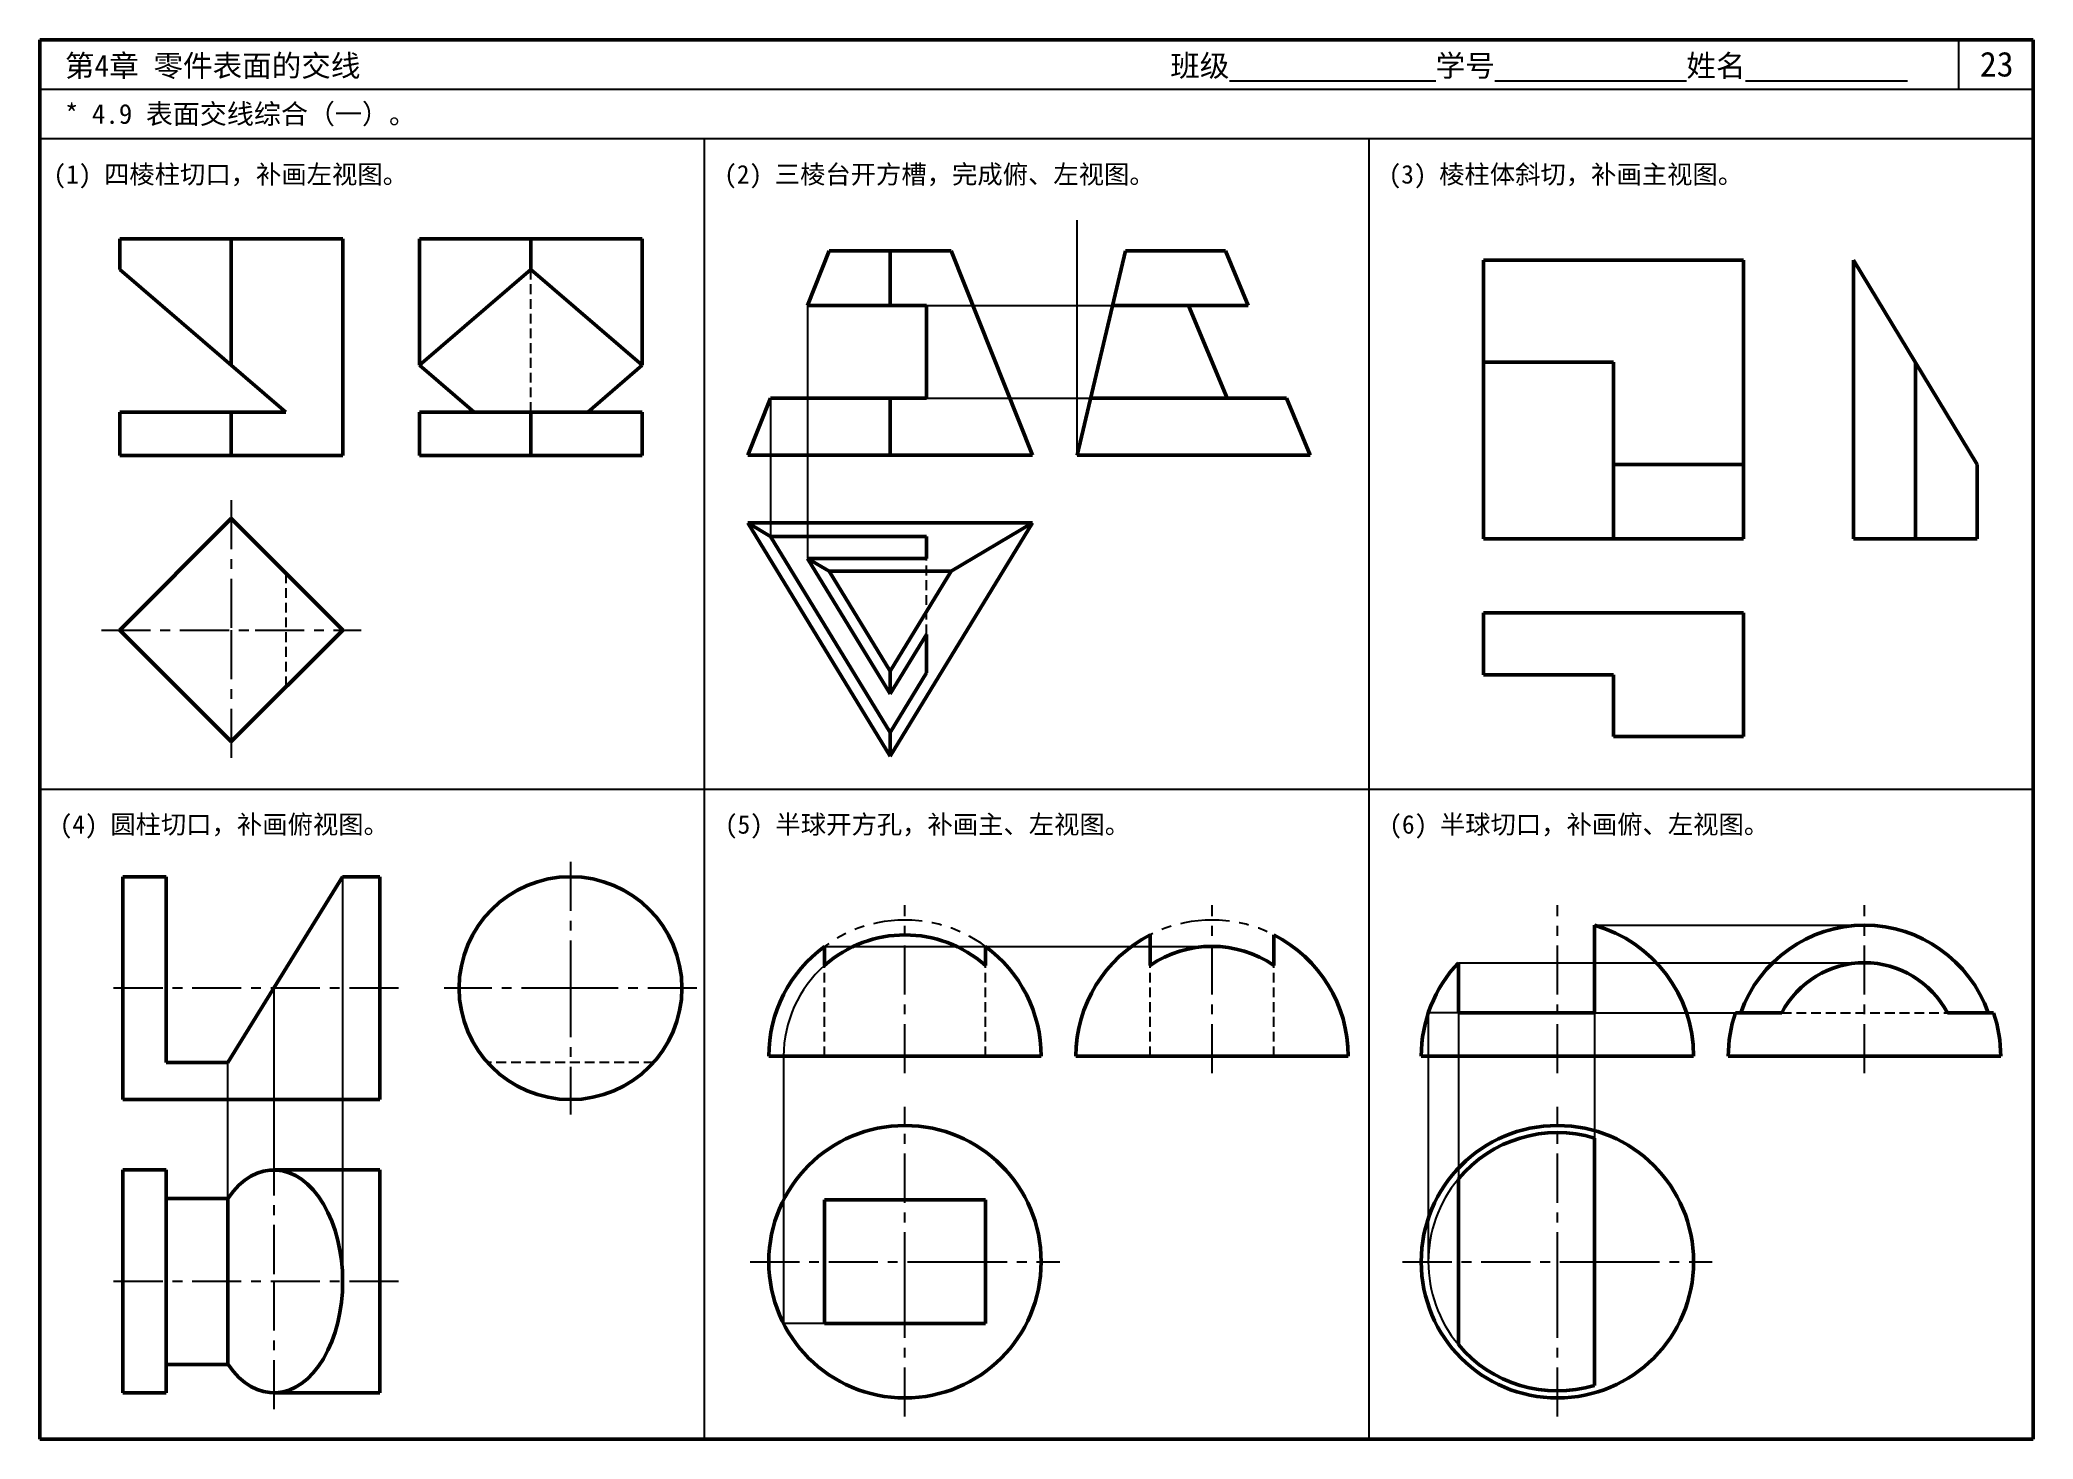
# Model space of a CAD drawing. Header units: millimetres. Extents: x 0 to 322, y 0 to 226.
import ezdxf

# ---------------------------------------------------------------- set-up
doc = ezdxf.new("R2010")
doc.units = ezdxf.units.MM
doc.header["$LTSCALE"] = 0.25
for name, pattern in [('CENTER', [50.8, 31.75, -6.35, 6.35, -6.35]), ('HIDDEN', [9.525, 6.35, -3.175]), ('PHANTOM', [63.5, 31.75, -6.35, 6.35, -6.35, 6.35, -6.35])]:
    doc.linetypes.add(name, pattern=pattern)
for name, color, linetype in [('双点画线层', 7, 'PHANTOM'), ('点画线层', 7, 'CENTER'), ('答案', 1, 'Continuous'), ('虚线层', 7, 'HIDDEN')]:
    doc.layers.add(name, color=color, linetype=linetype)
doc.layers.add('粗实线层', color=7, linetype='Continuous', lineweight=50)
doc.styles.add('宋体', font='', dxfattribs={"height": 3.5})
doc.styles.get('宋体').set_extended_font_data('SimSun')

msp = doc.modelspace()

# ---------------------------------------------------------------- linework, layer by layer
at = {"lineweight": 50}
for p, q in [((322, 226), (0, 226)), ((0, 226), (0, 0)), ((322, 0), (322, 226)), ((0, 0), (322, 0))]:
    msp.add_line(p, q, dxfattribs=at)
for p, q in [((310, 218), (310, 226)), ((322, 218), (0, 218)), ((322, 210), (0, 210)), ((107.33, 210), (107.33, 0)), ((214.67, 210), (214.67, 0)), ((0, 105), (322, 105))]:
    msp.add_line(p, q)
at = {"layer": '双点画线层'}
for centre in [(139.75, 61.84), (189.36, 61.84)]:
    msp.add_arc(centre, 22, 0, 180, dxfattribs=at)
at = {"layer": '点画线层'}
for p, q in [((30.93, 151.67), (30.93, 130.67)), ((9.93, 130.67), (34.76, 130.67)), ((30.93, 130.67), (30.93, 109.67)), ((34.76, 130.67), (51.93, 130.67)), ((85.72, 93.26), (85.72, 72.84)), ((139.75, 59.09), (139.75, 86.26)), ((189.36, 59.09), (189.36, 86.26)), ((245.15, 59.09), (245.15, 86.26)), ((294.76, 59.09), (294.76, 86.26)), ((57.94, 72.84), (10.47, 72.84)), ((85.72, 72.84), (65.29, 72.84)), ((106.14, 72.84), (85.72, 72.84)), ((85.72, 72.84), (85.72, 52.41)), ((139.75, 25.49), (139.75, 53.65)), ((245.15, 25.49), (245.15, 53.65)), ((114.75, 28.65), (143.35, 28.65)), ((143.35, 28.65), (148.31, 28.65)), ((148.31, 28.65), (164.75, 28.65)), ((220.15, 28.65), (248.75, 28.65)), ((248.75, 28.65), (253.71, 28.65)), ((253.71, 28.65), (270.15, 28.65)), ((57.94, 25.48), (10.47, 25.48)), ((139.75, 22.04), (139.75, 25.49)), ((245.15, 22.04), (245.15, 25.49)), ((139.75, 3.65), (139.75, 22.04)), ((245.15, 3.65), (245.15, 22.04))]:
    msp.add_line(p, q, dxfattribs=at)
at = {"layer": '答案'}
for p, q in [((167.59, 158.93), (167.59, 196.9)), ((124, 183.11), (124, 142.26)), ((143.25, 183.11), (173.3, 183.11)), ((118.04, 168.13), (118.04, 145.8)), ((143.25, 168.13), (169.76, 168.13)), ((48.91, 90.84), (48.91, 25.48)), ((251.15, 83), (294.76, 83)), ((126.75, 79.59), (189.36, 79.59)), ((229.15, 76.94), (294.76, 76.94)), ((37.8, 72.84), (37.8, 47.3)), ((229.15, 68.84), (224.29, 68.84)), ((224.29, 68.84), (224.29, 28.65)), ((229.15, 68.84), (229.15, 42.03)), ((251.15, 68.84), (251.15, 48.62)), ((251.15, 68.84), (273.9, 68.84)), ((120.16, 18.65), (120.16, 61.84)), ((30.39, 38.89), (30.39, 60.84)), ((126.75, 18.65), (120.16, 18.65))]:
    msp.add_line(p, q, dxfattribs=at)
at = {"layer": '答案', "lineweight": 50}
for p, q in [((61.32, 193.89), (97.32, 193.89)), ((61.32, 173.45), (61.32, 193.89)), ((79.32, 193.89), (79.32, 188.89)), ((97.32, 173.45), (97.32, 193.89)), ((167.59, 158.93), (175.39, 191.94)), ((175.39, 191.94), (191.53, 191.94)), ((195.19, 183.11), (191.53, 191.94)), ((233.19, 190.42), (233.19, 173.92)), ((233.19, 190.42), (275.19, 190.42)), ((275.19, 157.42), (275.19, 190.42)), ((61.32, 173.45), (79.32, 188.89)), ((79.32, 188.89), (97.32, 173.45)), ((173.3, 183.11), (195.19, 183.11)), ((191.79, 168.13), (185.58, 183.11)), ((233.19, 145.42), (233.19, 173.92)), ((233.19, 173.92), (254.19, 173.92)), ((254.19, 173.92), (254.19, 157.42)), ((61.32, 173.45), (70.14, 165.89)), ((97.32, 173.45), (88.5, 165.89)), ((169.76, 168.13), (201.41, 168.13)), ((205.23, 158.93), (201.41, 168.13)), ((61.32, 165.89), (97.32, 165.89)), ((61.32, 165.89), (61.32, 158.89)), ((79.32, 158.89), (79.32, 165.89)), ((97.32, 158.89), (97.32, 165.89)), ((61.32, 158.89), (97.32, 158.89)), ((167.59, 158.93), (205.23, 158.93)), ((254.19, 145.42), (254.19, 157.42)), ((254.19, 157.42), (275.19, 157.42)), ((275.19, 145.42), (275.19, 157.42)), ((118.04, 145.8), (114.38, 147.97)), ((118.04, 145.8), (143.25, 145.8)), ((118.04, 145.8), (137.38, 114.15)), ((143.25, 145.8), (143.25, 142.26)), ((254.19, 145.42), (233.19, 145.42)), ((275.19, 145.42), (254.19, 145.42)), ((127.51, 140.17), (124, 142.26)), ((124, 142.26), (143.25, 142.26)), ((124, 142.26), (137.38, 120.37)), ((137.38, 120.37), (143.25, 129.98)), ((143.25, 129.98), (143.25, 123.77)), ((137.38, 124.03), (137.38, 120.37)), ((137.38, 114.15), (143.25, 123.77)), ((137.38, 114.15), (137.38, 110.33)), ((179.36, 76.5), (179.36, 81.43)), ((199.36, 81.43), (199.36, 76.5)), ((126.75, 76.5), (126.75, 79.59)), ((152.75, 79.59), (152.75, 76.5)), ((273.9, 68.84), (281.38, 68.84)), ((308.14, 68.84), (315.62, 68.84)), ((251.15, 48.62), (251.15, 8.67)), ((13.39, 43.48), (20.39, 43.48)), ((13.39, 43.48), (13.39, 7.48)), ((20.39, 43.48), (20.39, 7.48)), ((37.8, 43.48), (54.91, 43.48)), ((54.91, 43.48), (54.91, 7.48)), ((229.15, 42.03), (229.15, 15.27)), ((30.39, 38.89), (20.39, 38.89)), ((30.39, 38.89), (30.39, 12.06)), ((30.39, 12.06), (20.39, 12.06)), ((13.39, 7.48), (20.39, 7.48)), ((37.8, 7.48), (54.91, 7.48))]:
    msp.add_line(p, q, dxfattribs=at)
at = {"layer": '答案', "linetype": 'HIDDEN'}
for p, q in [((79.32, 165.89), (79.32, 188.89)), ((143.25, 129.98), (143.25, 142.26)), ((126.75, 61.84), (126.75, 76.5)), ((152.75, 61.84), (152.75, 76.5)), ((179.36, 61.84), (179.36, 76.5)), ((199.36, 61.84), (199.36, 76.5)), ((281.38, 68.84), (308.14, 68.84))]:
    msp.add_line(p, q, dxfattribs=at)
at = {"layer": '答案', "linetype": 'CENTER'}
for p, q in [((37.8, 47.3), (37.8, 25.48)), ((37.8, 25.48), (37.8, 3.85))]:
    msp.add_line(p, q, dxfattribs=at)
at = {"layer": '答案', "lineweight": 50}
for centre, radius, start, end in [((139.75, 61.84), 19.6, 48.44, 131.56), ((189.36, 61.84), 22, 117.0357, 180), ((189.36, 61.84), 22, 0, 62.9643), ((294.76, 61.84), 21.17, 19.3124, 160.6876), ((139.75, 61.84), 22, 126.2215, 180), ((139.75, 61.84), 22, 0, 53.7785), ((189.36, 61.84), 17.75, 55.7062, 124.2938), ((294.76, 61.84), 15.1, 27.6188, 152.3812), ((294.76, 61.84), 22, 161.447, 180), ((294.76, 61.84), 22, 0, 18.553), ((245.15, 28.65), 20.86, 73.281, 140.0979), ((245.15, 28.65), 20.86, 219.9021, 286.719)]:
    msp.add_arc(centre, radius, start, end, dxfattribs=at)
at = {"layer": '答案'}
for centre, radius, start, end in [((139.75, 61.84), 19.6, 131.56, 180), ((245.15, 28.65), 20.86, 140.0979, 219.9021)]:
    msp.add_arc(centre, radius, start, end, dxfattribs=at)
at = {"layer": '答案', "lineweight": 50}
msp.add_ellipse((37.8, 25.48), major_axis=(0, 18), ratio=0.617333, start_param=2.411865, end_param=7.012913, dxfattribs=at)
at = {"layer": '粗实线层'}
for p, q in [((12.93, 193.89), (12.93, 188.89)), ((12.93, 193.89), (48.93, 193.89)), ((30.93, 173.45), (30.93, 193.89)), ((48.93, 158.89), (48.93, 193.89)), ((127.51, 191.94), (124, 183.11)), ((127.51, 191.94), (147.24, 191.94)), ((137.38, 183.11), (137.38, 191.94)), ((147.24, 191.94), (160.38, 158.93)), ((292.98, 145.42), (292.98, 190.42)), ((312.98, 157.42), (292.98, 190.42)), ((12.93, 188.89), (39.75, 165.89)), ((124, 183.11), (143.25, 183.11)), ((143.25, 183.11), (143.25, 168.13)), ((302.98, 145.42), (302.98, 173.92)), ((118.04, 168.13), (114.38, 158.93)), ((143.25, 168.13), (118.04, 168.13)), ((137.38, 158.93), (137.38, 168.13)), ((12.93, 165.89), (39.75, 165.89)), ((12.93, 165.89), (12.93, 158.89)), ((30.93, 158.89), (30.93, 165.89)), ((12.93, 158.89), (48.93, 158.89)), ((114.38, 158.93), (160.38, 158.93)), ((312.98, 145.42), (312.98, 157.42)), ((30.93, 148.67), (12.93, 130.67)), ((48.93, 130.67), (30.93, 148.67)), ((114.38, 147.97), (160.38, 147.97)), ((114.38, 147.97), (137.38, 110.33)), ((137.38, 110.33), (160.38, 147.97)), ((147.24, 140.17), (160.38, 147.97)), ((292.98, 145.42), (312.98, 145.42)), ((127.51, 140.17), (147.24, 140.17)), ((137.38, 124.03), (127.51, 140.17)), ((147.24, 140.17), (137.38, 124.03)), ((233.19, 133.47), (275.19, 133.47)), ((233.19, 123.47), (233.19, 133.47)), ((275.19, 133.47), (275.19, 113.47)), ((12.93, 130.67), (30.93, 112.67)), ((30.93, 112.67), (48.93, 130.67)), ((254.19, 123.47), (233.19, 123.47)), ((254.19, 113.47), (254.19, 123.47)), ((275.19, 113.47), (254.19, 113.47)), ((13.39, 90.84), (20.39, 90.84)), ((13.39, 90.84), (13.39, 54.84)), ((20.39, 90.84), (20.39, 60.84)), ((48.91, 90.84), (30.39, 60.84)), ((48.91, 90.84), (54.91, 90.84)), ((54.91, 90.84), (54.91, 54.84)), ((251.15, 68.84), (251.15, 83)), ((229.15, 68.84), (229.15, 76.94)), ((229.15, 68.84), (251.15, 68.84)), ((117.75, 61.84), (161.75, 61.84)), ((167.36, 61.84), (211.36, 61.84)), ((223.15, 61.84), (267.15, 61.84)), ((272.76, 61.84), (316.76, 61.84)), ((20.39, 60.84), (30.39, 60.84)), ((13.39, 54.84), (54.91, 54.84)), ((126.75, 38.65), (152.75, 38.65)), ((126.75, 18.65), (126.75, 38.65)), ((152.75, 18.65), (152.75, 38.65)), ((126.75, 18.65), (152.75, 18.65))]:
    msp.add_line(p, q, dxfattribs=at)
for centre, radius in [((85.72, 72.84), 18), ((139.75, 28.65), 22), ((245.15, 28.65), 22)]:
    msp.add_circle(centre, radius, dxfattribs=at)
for start, end in [(0, 74.1734), (136.6582, 180)]:
    msp.add_arc((245.15, 61.84), 22, start, end, dxfattribs=at)
at = {"layer": '虚线层'}
for p, q in [((39.75, 139.85), (39.75, 121.49)), ((99.13, 60.84), (72.3, 60.84))]:
    msp.add_line(p, q, dxfattribs=at)

# ---------------------------------------------------------------- texts
at = {"style": '宋体'}
for s, height, p in [('第4章 零件表面的交线', 3.5, (4.05, 220.08)), ('班级%%U              %%U学号%%U             %%U姓名%%U           ', 3.5, (182.61, 220.08)), ('23', 4, (313.4, 220.08)), ('* 4.9 表面交线综合（一）。', 3.2, (4.05, 212.44)), ('(1) 四棱柱切口，补画左视图。', 3, (2.2, 202.79)), ('(2) 三棱台开方槽，完成俯、左视图。', 3, (110.55, 202.79)), ('(3) 棱柱体斜切，补画主视图。', 3, (217.88, 202.79)), ('(4) 圆柱切口，补画俯视图。', 3, (3.21, 97.79)), ('(5) 半球开方孔，补画主、左视图。', 3, (110.67, 97.79)), ('(6) 半球切口，补画俯、左视图。', 3, (218, 97.79))]:
    msp.add_text(s, height=height, dxfattribs=at).set_placement(p)

doc.saveas('drawing.dxf')
